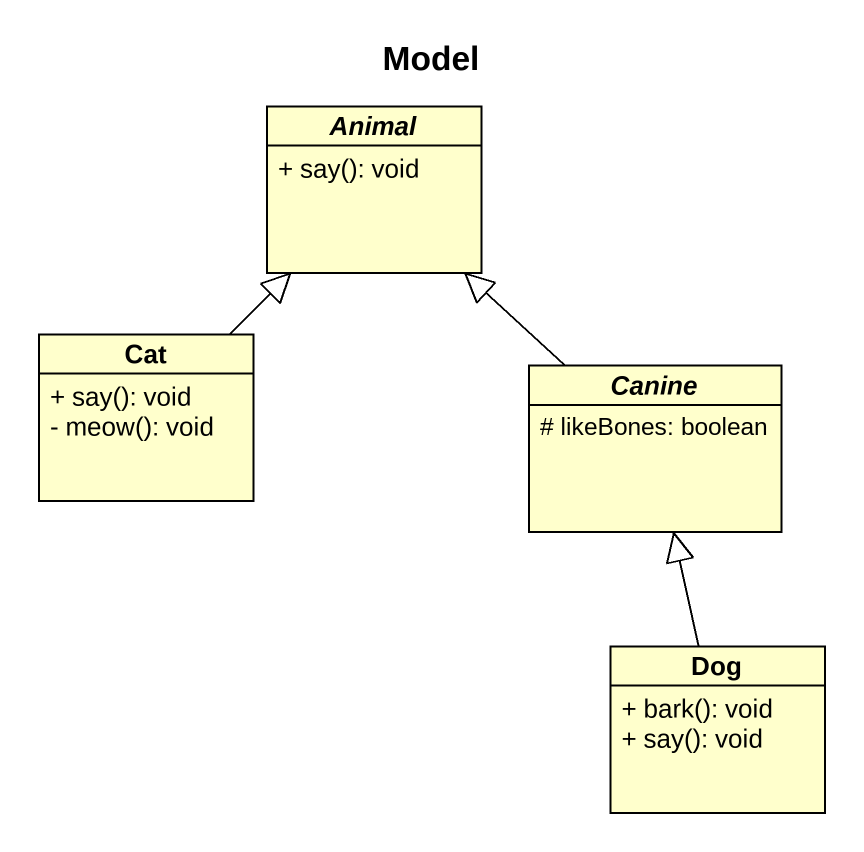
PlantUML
@startuml
title Model
hide circle
hide empty members
skinparam classAttributeIconSize 0
abstract class Animal {
  + say(): void
}
class Cat {
  + say(): void
  - meow(): void
}
abstract class Canine {
  # likeBones: boolean
}
class Dog {
  + bark(): void
  + say(): void
}
Cat -up-|> Animal
Canine -up-|> Animal
Dog -up-|> Canine
@enduml
